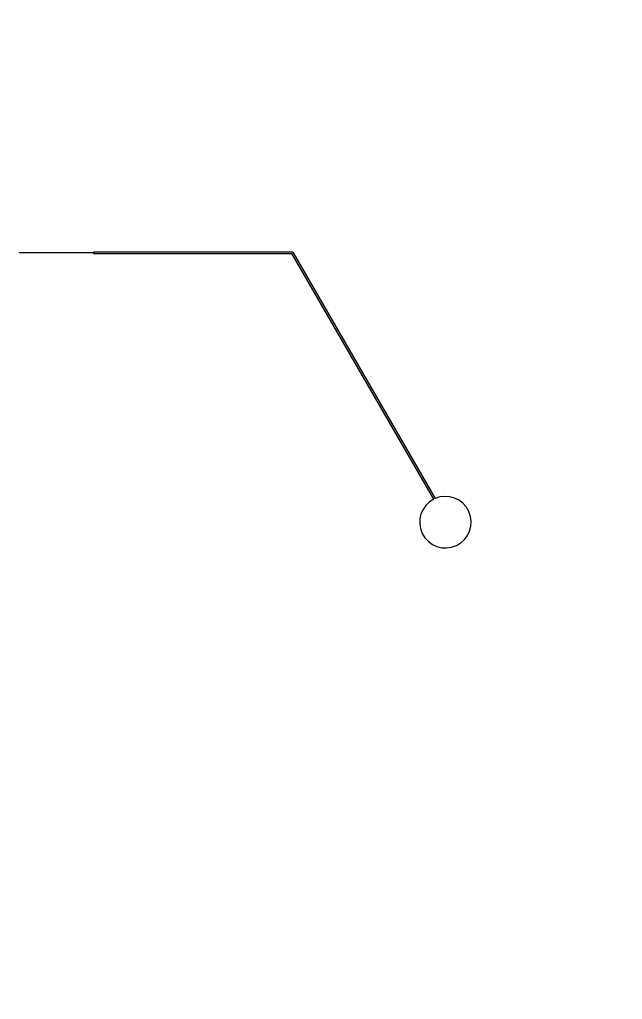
# Model space of a CAD drawing. Header units: inches. Extents: x 0 to 114300, y 0 to 114300.
# Drawn here: x 57028 to 61586, y 61437 to 68843 of the extents above; entities that cross this region are included whole.
import ezdxf

# ---------------------------------------------------------------- set-up
doc = ezdxf.new("R2010")
doc.units = ezdxf.units.IN
doc.header["$MEASUREMENT"] = 0

msp = doc.modelspace()

# ---------------------------------------------------------------- hatches: boundary and pattern name
h = msp.add_hatch()
h.set_pattern_fill('ANSI31', color=256, scale=100)
h.set_pattern_definition([(45, (-3636.992, -6350), (-8.8388348, 8.8388348), [])])
h.paths.add_polyline_path([(114300, 0), (0, 0), (0, 114300), (114300, 114300)])
edge = h.paths.add_edge_path(flags=16)
edge.add_arc((57150, 57150), 50800, 288.35844, 529.79531, ccw=False)
edge.add_line((73150, 8935.5), (41150, 8935.5))
edge.add_arc((57150, 57150), 50800, 190.20469, 251.64156, ccw=False)
edge.add_arc((57150, 57150), 50800, 169.79531, 190.20469, ccw=False)

# ---------------------------------------------------------------- linework, layer by layer
for points in [[(57028.9, 67079.6), (57028.9, 67082.6), (57031.9, 67082.6), (57031.9, 67079.6)], [(57032.9, 67079.6), (57032.9, 67082.6), (57035.9, 67082.6), (57035.9, 67079.6)], [(57036.9, 67079.6), (57036.9, 67082.6), (57039.9, 67082.6), (57039.9, 67079.6)], [(57040.9, 67079.6), (57040.9, 67082.6), (57043.9, 67082.6), (57043.9, 67079.6)], [(57044.9, 67079.6), (57044.9, 67082.6), (57047.9, 67082.6), (57047.9, 67079.6)], [(57048.9, 67079.6), (57048.9, 67082.6), (57051.9, 67082.6), (57051.9, 67079.6)], [(57052.9, 67079.6), (57052.9, 67082.6), (57055.9, 67082.6), (57055.9, 67079.6)], [(57056.9, 67079.6), (57056.9, 67082.6), (57059.9, 67082.6), (57059.9, 67079.6)], [(57060.9, 67079.6), (57060.9, 67082.6), (57063.9, 67082.6), (57063.9, 67079.6)], [(57064.9, 67079.6), (57064.9, 67082.6), (57067.9, 67082.6), (57067.9, 67079.6)], [(57068.9, 67079.6), (57068.9, 67082.6), (57071.9, 67082.6), (57071.9, 67079.6)], [(57072.9, 67079.6), (57072.9, 67082.6), (57075.9, 67082.6), (57075.9, 67079.6)], [(57076.9, 67079.6), (57076.9, 67082.6), (57079.9, 67082.6), (57079.9, 67079.6)], [(57080.9, 67079.6), (57080.9, 67082.6), (57083.9, 67082.6), (57083.9, 67079.6)], [(57084.9, 67079.6), (57084.9, 67082.6), (57087.9, 67082.6), (57087.9, 67079.6)], [(57088.9, 67079.6), (57088.9, 67082.6), (57091.9, 67082.6), (57091.9, 67079.6)], [(57092.9, 67079.6), (57092.9, 67082.6), (57095.9, 67082.6), (57095.9, 67079.6)], [(57096.9, 67079.6), (57096.9, 67082.6), (57099.9, 67082.6), (57099.9, 67079.6)], [(57100.9, 67079.6), (57100.9, 67082.6), (57103.9, 67082.6), (57103.9, 67079.6)], [(57104.9, 67079.6), (57104.9, 67082.6), (57107.9, 67082.6), (57107.9, 67079.6)], [(57108.9, 67079.6), (57108.9, 67082.6), (57111.9, 67082.6), (57111.9, 67079.6)], [(57112.9, 67079.6), (57112.9, 67082.6), (57115.9, 67082.6), (57115.9, 67079.6)], [(57116.9, 67079.6), (57116.9, 67082.6), (57119.9, 67082.6), (57119.9, 67079.6)], [(57120.9, 67079.6), (57120.9, 67082.6), (57123.9, 67082.6), (57123.9, 67079.6)], [(57124.9, 67079.6), (57124.9, 67082.6), (57127.9, 67082.6), (57127.9, 67079.6)], [(57128.9, 67079.6), (57128.9, 67082.6), (57131.9, 67082.6), (57131.9, 67079.6)], [(57132.9, 67079.6), (57132.9, 67082.6), (57135.9, 67082.6), (57135.9, 67079.6)], [(57136.9, 67079.6), (57136.9, 67082.6), (57139.9, 67082.6), (57139.9, 67079.6)], [(57140.9, 67079.6), (57140.9, 67082.6), (57143.9, 67082.6), (57143.9, 67079.6)], [(57144.9, 67079.6), (57144.9, 67082.6), (57147.9, 67082.6), (57147.9, 67079.6)], [(57148.9, 67079.6), (57148.9, 67082.6), (57151.9, 67082.6), (57151.9, 67079.6)], [(57152.9, 67079.6), (57152.9, 67082.6), (57155.9, 67082.6), (57155.9, 67079.6)], [(57156.9, 67079.6), (57156.9, 67082.6), (57159.9, 67082.6), (57159.9, 67079.6)], [(57160.9, 67079.6), (57160.9, 67082.6), (57163.9, 67082.6), (57163.9, 67079.6)], [(57164.9, 67079.6), (57164.9, 67082.6), (57167.9, 67082.6), (57167.9, 67079.6)], [(57168.9, 67079.6), (57168.9, 67082.6), (57171.9, 67082.6), (57171.9, 67079.6)], [(57172.9, 67079.6), (57172.9, 67082.6), (57175.9, 67082.6), (57175.9, 67079.6)], [(57176.9, 67079.6), (57176.9, 67082.6), (57179.9, 67082.6), (57179.9, 67079.6)], [(57180.9, 67079.6), (57180.9, 67082.6), (57183.9, 67082.6), (57183.9, 67079.6)], [(57184.9, 67079.6), (57184.9, 67082.6), (57187.9, 67082.6), (57187.9, 67079.6)], [(57188.9, 67079.6), (57188.9, 67082.6), (57191.9, 67082.6), (57191.9, 67079.6)], [(57192.9, 67079.6), (57192.9, 67082.6), (57195.9, 67082.6), (57195.9, 67079.6)], [(57196.9, 67079.6), (57196.9, 67082.6), (57199.9, 67082.6), (57199.9, 67079.6)], [(57200.9, 67079.6), (57200.9, 67082.6), (57203.9, 67082.6), (57203.9, 67079.6)], [(57204.9, 67079.6), (57204.9, 67082.6), (57207.9, 67082.6), (57207.9, 67079.6)], [(57208.9, 67079.6), (57208.9, 67082.6), (57211.9, 67082.6), (57211.9, 67079.6)], [(57212.9, 67079.6), (57212.9, 67082.6), (57215.9, 67082.6), (57215.9, 67079.6)], [(57216.9, 67079.6), (57216.9, 67082.6), (57219.9, 67082.6), (57219.9, 67079.6)], [(57220.9, 67079.6), (57220.9, 67082.6), (57223.9, 67082.6), (57223.9, 67079.6)], [(57224.9, 67079.6), (57224.9, 67082.6), (57227.9, 67082.6), (57227.9, 67079.6)], [(57228.9, 67079.6), (57228.9, 67082.6), (57231.9, 67082.6), (57231.9, 67079.6)], [(57232.9, 67079.6), (57232.9, 67082.6), (57235.9, 67082.6), (57235.9, 67079.6)], [(57236.9, 67079.6), (57236.9, 67082.6), (57239.9, 67082.6), (57239.9, 67079.6)], [(57240.9, 67079.6), (57240.9, 67082.6), (57243.9, 67082.6), (57243.9, 67079.6)], [(57244.9, 67079.6), (57244.9, 67082.6), (57247.9, 67082.6), (57247.9, 67079.6)], [(57248.9, 67079.6), (57248.9, 67082.6), (57251.9, 67082.6), (57251.9, 67079.6)], [(57252.9, 67079.6), (57252.9, 67082.6), (57255.9, 67082.6), (57255.9, 67079.6)], [(57256.9, 67079.6), (57256.9, 67082.6), (57259.9, 67082.6), (57259.9, 67079.6)], [(57260.9, 67079.6), (57260.9, 67082.6), (57263.9, 67082.6), (57263.9, 67079.6)], [(57264.9, 67079.6), (57264.9, 67082.6), (57267.9, 67082.6), (57267.9, 67079.6)], [(57268.9, 67079.6), (57268.9, 67082.6), (57271.9, 67082.6), (57271.9, 67079.6)], [(57272.9, 67079.6), (57272.9, 67082.6), (57275.9, 67082.6), (57275.9, 67079.6)], [(57276.9, 67079.6), (57276.9, 67082.6), (57279.9, 67082.6), (57279.9, 67079.6)], [(57280.9, 67079.6), (57280.9, 67082.6), (57283.9, 67082.6), (57283.9, 67079.6)], [(57284.9, 67079.6), (57284.9, 67082.6), (57287.9, 67082.6), (57287.9, 67079.6)], [(57288.9, 67079.6), (57288.9, 67082.6), (57291.9, 67082.6), (57291.9, 67079.6)], [(57292.9, 67079.6), (57292.9, 67082.6), (57295.9, 67082.6), (57295.9, 67079.6)], [(57296.9, 67079.6), (57296.9, 67082.6), (57299.9, 67082.6), (57299.9, 67079.6)], [(57300.9, 67079.6), (57300.9, 67082.6), (57303.9, 67082.6), (57303.9, 67079.6)], [(57304.9, 67079.6), (57304.9, 67082.6), (57307.9, 67082.6), (57307.9, 67079.6)], [(57308.9, 67079.6), (57308.9, 67082.6), (57311.9, 67082.6), (57311.9, 67079.6)], [(57312.9, 67079.6), (57312.9, 67082.6), (57315.9, 67082.6), (57315.9, 67079.6)], [(57316.9, 67079.6), (57316.9, 67082.6), (57319.9, 67082.6), (57319.9, 67079.6)], [(57320.9, 67079.6), (57320.9, 67082.6), (57323.9, 67082.6), (57323.9, 67079.6)], [(57324.9, 67079.6), (57324.9, 67082.6), (57327.9, 67082.6), (57327.9, 67079.6)], [(57328.9, 67079.6), (57328.9, 67082.6), (57331.9, 67082.6), (57331.9, 67079.6)], [(57332.9, 67079.6), (57332.9, 67082.6), (57335.9, 67082.6), (57335.9, 67079.6)], [(57336.9, 67079.6), (57336.9, 67082.6), (57339.9, 67082.6), (57339.9, 67079.6)], [(57340.9, 67079.6), (57340.9, 67082.6), (57343.9, 67082.6), (57343.9, 67079.6)], [(57344.9, 67079.6), (57344.9, 67082.6), (57347.9, 67082.6), (57347.9, 67079.6)], [(57348.9, 67079.6), (57348.9, 67082.6), (57351.9, 67082.6), (57351.9, 67079.6)], [(57352.9, 67079.6), (57352.9, 67082.6), (57355.9, 67082.6), (57355.9, 67079.6)], [(57356.9, 67079.6), (57356.9, 67082.6), (57359.9, 67082.6), (57359.9, 67079.6)], [(57360.9, 67079.6), (57360.9, 67082.6), (57363.9, 67082.6), (57363.9, 67079.6)], [(57364.9, 67079.6), (57364.9, 67082.6), (57367.9, 67082.6), (57367.9, 67079.6)], [(57368.9, 67079.6), (57368.9, 67082.6), (57371.9, 67082.6), (57371.9, 67079.6)], [(57372.9, 67079.6), (57372.9, 67082.6), (57375.9, 67082.6), (57375.9, 67079.6)], [(57376.9, 67079.6), (57376.9, 67082.6), (57379.9, 67082.6), (57379.9, 67079.6)], [(57380.9, 67079.6), (57380.9, 67082.6), (57383.9, 67082.6), (57383.9, 67079.6)], [(57384.9, 67079.6), (57384.9, 67082.6), (57387.9, 67082.6), (57387.9, 67079.6)], [(57388.9, 67079.6), (57388.9, 67082.6), (57391.9, 67082.6), (57391.9, 67079.6)], [(57392.9, 67079.6), (57392.9, 67082.6), (57395.9, 67082.6), (57395.9, 67079.6)], [(57396.9, 67079.6), (57396.9, 67082.6), (57399.9, 67082.6), (57399.9, 67079.6)], [(57400.9, 67079.6), (57400.9, 67082.6), (57403.9, 67082.6), (57403.9, 67079.6)], [(57404.9, 67079.6), (57404.9, 67082.6), (57407.9, 67082.6), (57407.9, 67079.6)], [(57408.9, 67079.6), (57408.9, 67082.6), (57411.9, 67082.6), (57411.9, 67079.6)], [(57412.9, 67079.6), (57412.9, 67082.6), (57415.9, 67082.6), (57415.9, 67079.6)], [(57416.9, 67079.6), (57416.9, 67082.6), (57419.9, 67082.6), (57419.9, 67079.6)], [(57420.9, 67079.6), (57420.9, 67082.6), (57423.9, 67082.6), (57423.9, 67079.6)], [(57424.9, 67079.6), (57424.9, 67082.6), (57427.9, 67082.6), (57427.9, 67079.6)], [(57428.9, 67079.6), (57428.9, 67082.6), (57431.9, 67082.6), (57431.9, 67079.6)], [(57432.9, 67079.6), (57432.9, 67082.6), (57435.9, 67082.6), (57435.9, 67079.6)], [(57436.9, 67079.6), (57436.9, 67082.6), (57439.9, 67082.6), (57439.9, 67079.6)], [(57440.9, 67079.6), (57440.9, 67082.6), (57443.9, 67082.6), (57443.9, 67079.6)], [(57444.9, 67079.6), (57444.9, 67082.6), (57447.9, 67082.6), (57447.9, 67079.6)], [(57448.9, 67079.6), (57448.9, 67082.6), (57451.9, 67082.6), (57451.9, 67079.6)], [(57452.9, 67079.6), (57452.9, 67082.6), (57455.9, 67082.6), (57455.9, 67079.6)], [(57456.9, 67079.6), (57456.9, 67082.6), (57459.9, 67082.6), (57459.9, 67079.6)], [(57460.9, 67079.6), (57460.9, 67082.6), (57463.9, 67082.6), (57463.9, 67079.6)], [(57464.9, 67079.6), (57464.9, 67082.6), (57467.9, 67082.6), (57467.9, 67079.6)], [(57468.9, 67079.6), (57468.9, 67082.6), (57471.9, 67082.6), (57471.9, 67079.6)], [(57472.9, 67079.6), (57472.9, 67082.6), (57475.9, 67082.6), (57475.9, 67079.6)], [(57476.9, 67079.6), (57476.9, 67082.6), (57479.9, 67082.6), (57479.9, 67079.6)], [(57480.9, 67079.6), (57480.9, 67082.6), (57483.9, 67082.6), (57483.9, 67079.6)], [(57484.9, 67079.6), (57484.9, 67082.6), (57487.9, 67082.6), (57487.9, 67079.6)], [(57488.9, 67079.6), (57488.9, 67082.6), (57491.9, 67082.6), (57491.9, 67079.6)], [(57492.9, 67079.6), (57492.9, 67082.6), (57495.9, 67082.6), (57495.9, 67079.6)], [(57496.9, 67079.6), (57496.9, 67082.6), (57499.9, 67082.6), (57499.9, 67079.6)], [(57500.9, 67079.6), (57500.9, 67082.6), (57503.9, 67082.6), (57503.9, 67079.6)], [(57504.9, 67079.6), (57504.9, 67082.6), (57507.9, 67082.6), (57507.9, 67079.6)], [(57508.9, 67079.6), (57508.9, 67082.6), (57511.9, 67082.6), (57511.9, 67079.6)], [(57512.9, 67079.6), (57512.9, 67082.6), (57515.9, 67082.6), (57515.9, 67079.6)], [(57516.9, 67079.6), (57516.9, 67082.6), (57519.9, 67082.6), (57519.9, 67079.6)], [(57520.9, 67079.6), (57520.9, 67082.6), (57523.9, 67082.6), (57523.9, 67079.6)], [(57524.9, 67079.6), (57524.9, 67082.6), (57527.9, 67082.6), (57527.9, 67079.6)], [(57528.9, 67079.6), (57528.9, 67082.6), (57531.9, 67082.6), (57531.9, 67079.6)], [(57532.9, 67079.6), (57532.9, 67082.6), (57535.9, 67082.6), (57535.9, 67079.6)], [(57536.9, 67079.6), (57536.9, 67082.6), (57539.9, 67082.6), (57539.9, 67079.6)], [(57540.9, 67079.6), (57540.9, 67082.6), (57543.9, 67082.6), (57543.9, 67079.6)], [(57544.9, 67079.6), (57544.9, 67082.6), (57547.9, 67082.6), (57547.9, 67079.6)], [(57548.9, 67079.6), (57548.9, 67082.6), (57551.9, 67082.6), (57551.9, 67079.6)], [(57552.9, 67079.6), (57552.9, 67082.6), (57555.9, 67082.6), (57555.9, 67079.6)], [(57556.9, 67079.6), (57556.9, 67082.6), (57559.9, 67082.6), (57559.9, 67079.6)], [(57560.9, 67079.6), (57560.9, 67082.6), (57563.9, 67082.6), (57563.9, 67079.6)], [(57564.9, 67079.6), (57564.9, 67082.6), (57567.9, 67082.6), (57567.9, 67079.6)], [(57568.9, 67079.6), (57568.9, 67082.6), (57571.9, 67082.6), (57571.9, 67079.6)], [(57572.9, 67079.6), (57572.9, 67082.6), (57575.9, 67082.6), (57575.9, 67079.6)], [(57576.9, 67079.6), (57576.9, 67082.6), (57579.9, 67082.6), (57579.9, 67079.6)], [(57580.9, 67079.6), (57580.9, 67082.6), (57583.9, 67082.6), (57583.9, 67079.6)]]:
    msp.add_lwpolyline(points, close=True)
for points in [[(57587.9, 67079.6), (57584.9, 67079.6), (57584.9, 67082.6), (57587.9, 67082.6)], [(59093.7, 67086.1), (57587.9, 67086.1), (57587.9, 67082.6)], [(57587.9, 67079.6), (57587.9, 67076.1), (59087.9, 67076.1)], [(60160.4, 65218.6), (59087.9, 67076.1)], [(59093.7, 67086.1), (60169.5, 65222.9)]]:
    msp.add_lwpolyline(points)
msp.add_arc((60248, 65044.4), 195, 116.69098, 113.74214)

doc.saveas('drawing.dxf')
